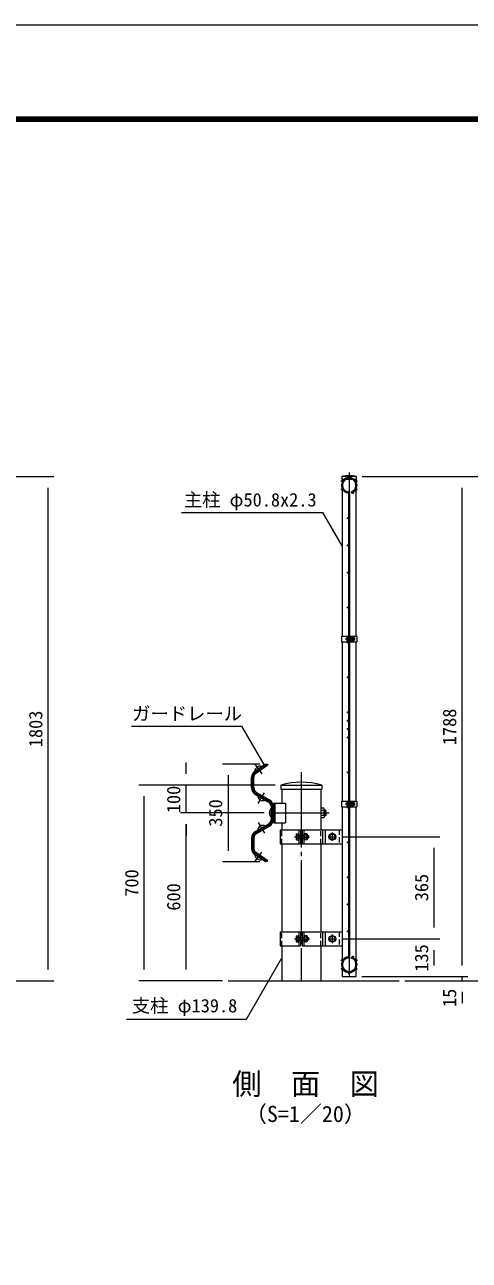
# Model space of a CAD drawing. Units: millimetres, scale not verified. Extents: x -6299 to 6301, y -4455 to 4455.
# Drawn here: x -1136 to 455, y 36 to 4455 of the extents above; entities that cross this region are included whole.
import ezdxf
from ezdxf.enums import TextEntityAlignment as Align

# ---------------------------------------------------------------- set-up
doc = ezdxf.new("R2010")
doc.units = ezdxf.units.MM
doc.header["$LTSCALE"] = 15
doc.linetypes.add('DASHED1', pattern=[1.8, 1.2, -0.6])
doc.linetypes.add('LONG_CHAIN', pattern=[21, 18, -1, 1, -1])
for name, color, linetype, lineweight in [('0-0_D-STR-TXT', 7, 'Continuous', 9), ('0-1_D-TTL', 7, 'Continuous', 9), ('0-2_D-TTL-TXT', 7, 'Continuous', 9), ('0-3_D-STR2', 7, 'Continuous', 9), ('0-4_D-STR-DIM', 7, 'Continuous', 9), ('0-5_0', 7, 'Continuous', 9), ('0-6_D-STR1', 1, 'Continuous', 9), ('0-7_D-BMK', 2, 'LONG_CHAIN', 9), ('0-8_D-STR3', 3, 'Continuous', 9), ('0-9_GR', 7, 'Continuous', 9), ('0-A_2', 7, 'Continuous', 9)]:
    doc.layers.add(name, color=color, linetype=linetype, lineweight=lineweight)
doc.styles.add('ＭＳ ゴシック', font='')
doc.styles.get('ＭＳ ゴシック').set_extended_font_data('MS Gothic')

msp = doc.modelspace()

# ---------------------------------------------------------------- linework, layer by layer
at = {"layer": '0-0_D-STR-TXT'}
for points in [[(-575.31, 2710.85), (-70.39, 2710.85), (-1.35, 2591.28)], [(-753.18, 1946.12), (-359.97, 1946.12), (-280.72, 1808.85)], [(-771.77, 898.75), (-342.31, 898.75), (-217.15, 1115.54)]]:
    msp.add_lwpolyline(points, dxfattribs=at)
at = {"layer": '0-1_D-TTL', "color": 2}
msp.add_lwpolyline([(-6299.16, 4454.97), (6300.84, 4454.97), (6300.84, -4455.03), (-6299.16, -4455.03)], close=True, dxfattribs=at)
at = {"layer": '0-1_D-TTL'}
for points in [[(-5894.16, 4124.97), (5895.84, 4124.97), (5895.84, -4125.03), (-5894.16, -4125.03)], [(-5890.41, 4121.22), (5892.09, 4121.22), (5892.09, -4121.28), (-5890.41, -4121.28)], [(-5886.66, 4117.47), (5888.34, 4117.47), (5888.34, -4117.53), (-5886.66, -4117.53)], [(-5882.91, 4113.72), (5884.59, 4113.72), (5884.59, -4113.78), (-5882.91, -4113.78)], [(-5879.16, 4109.97), (5880.84, 4109.97), (5880.84, -4110.03), (-5879.16, -4110.03)]]:
    msp.add_lwpolyline(points, close=True, dxfattribs=at)
at = {"layer": '0-3_D-STR2'}
for p, q in [((32.02, 2784.66), (33.05, 2781.21)), ((23.25, 1125.18), (23.25, 2776.91)), ((26.85, 1125.18), (26.85, 2776.91)), ((32.02, 1117.43), (33.05, 1120.88))]:
    msp.add_line(p, q, dxfattribs=at)
for centre in [(25.05, 2838.3), (-1.15, 2823.17), (-1.15, 2792.92), (51.25, 2823.17), (51.25, 2792.92), (38.36, 2780.88), (21, 2690.05), (21, 2593.05), (21, 2496.05), (21, 2371.05), (21, 2246.05), (21, 2121.05), (21, 1996.05), (21, 1966.05), (21, 1936.05), (21, 1906.05), (21, 1906.05), (21, 1781.05), (21, 1656.05), (21, 1531.05), (21, 1406.05), (21, 1309.05), (21, 1212.05), (-1.15, 1109.17), (38.36, 1121.21), (51.25, 1109.17), (-1.15, 1078.92), (25.05, 1063.8), (51.25, 1078.92)]:
    msp.add_circle(centre, 2.25, dxfattribs=at)
for centre, radius, start, end in [((25.05, 2808.05), 28, 286.60421, 260.16066), ((25.05, 2808.05), 24.4, 286.60421, 260.16066), ((19.65, 2776.91), 7.2, 0, 80.16066), ((19.65, 2776.91), 3.6, 0, 80.16066), ((25.05, 1094.05), 28, 99.83934, 73.39579), ((25.05, 1094.05), 24.4, 99.83934, 73.39579), ((19.65, 1125.18), 3.6, 279.83934, 0), ((19.65, 1125.18), 7.2, 279.83934, 0)]:
    msp.add_arc(centre, radius, start, end, dxfattribs=at)
at = {"layer": '0-4_D-STR-DIM'}
for p, q in [((-1471.27, 2839.05), (-1031.27, 2839.05)), ((71.65, 2839.05), (448.93, 2839.05)), ((71.65, 2839.05), (548.93, 2839.05)), ((-1051.27, 1076.05), (-1051.27, 2799.05)), ((428.93, 1091.05), (428.93, 2799.05)), ((-557.88, 1776.04), (-557.88, 1816.04)), ((-294.12, 1811.05), (-427.88, 1811.05)), ((-407.88, 1771.05), (-407.88, 1501.05)), ((-239.35, 1736.05), (-727.88, 1736.05)), ((-239.35, 1736.04), (-577.88, 1736.04)), ((-557.88, 1636.04), (-557.88, 1736.04)), ((-707.88, 1076.05), (-707.88, 1696.05)), ((-279.65, 1636.04), (-577.88, 1636.04)), ((-299.65, 1636.04), (-577.88, 1636.04)), ((-557.88, 1076.05), (-557.88, 1596.04)), ((-557.88, 1596.04), (-557.88, 1556.04)), ((-0.35, 1551.05), (348.93, 1551.05)), ((328.93, 1226.05), (328.93, 1511.05)), ((-294.12, 1461.05), (-427.88, 1461.05)), ((-0.35, 1186.05), (348.93, 1186.05)), ((-0.35, 1186.05), (348.93, 1186.05)), ((328.93, 1091.05), (328.93, 1146.05)), ((428.93, 1091.05), (428.93, 1131.05)), ((-1471.27, 1036.05), (-1031.27, 1036.05)), ((-427.88, 1036.05), (-727.88, 1036.05)), ((-427.88, 1036.05), (-577.88, 1036.05)), ((70.45, 1051.05), (348.93, 1051.05)), ((70.45, 1051.05), (448.93, 1051.05)), ((70.45, 1051.05), (448.93, 1051.05)), ((223.93, 1036.05), (448.93, 1036.05)), ((223.93, 1036.05), (548.93, 1036.05)), ((428.93, 1036.05), (428.93, 1051.05)), ((428.93, 996.05), (428.93, 956.05))]:
    msp.add_line(p, q, dxfattribs=at)
at = {"layer": '0-5_0'}
for p, q in [((-165.05, 1559.27), (-165.05, 1542.82)), ((-163.48, 1562), (-157.05, 1562)), ((-163.48, 1556.55), (-157.05, 1556.55)), ((-157.05, 1563.05), (-157.05, 1539.05)), ((-157.05, 1563.05), (-154.75, 1563.05)), ((-143.75, 1576.05), (-0.35, 1576.05)), ((-137.75, 1563.05), (-135.45, 1563.05)), ((-135.45, 1563.05), (-135.45, 1539.05)), ((-127.02, 1562), (-135.45, 1562)), ((-127.02, 1556.55), (-135.45, 1556.55)), ((-125.45, 1559.27), (-125.45, 1542.82)), ((-125.45, 1557.05), (-123.55, 1557.05)), ((-125.45, 1555.55), (-122.05, 1555.55)), ((-125.45, 1546.55), (-122.05, 1546.55)), ((-123.55, 1557.05), (-123.55, 1545.05)), ((-123.55, 1557.05), (-122.05, 1555.55)), ((-123.55, 1545.05), (-122.05, 1546.55)), ((-122.05, 1555.55), (-122.05, 1546.55)), ((-35.35, 1562), (-44.85, 1556.55)), ((-44.85, 1556.55), (-44.85, 1545.54)), ((-35.35, 1562), (-25.85, 1556.55)), ((-25.85, 1556.55), (-25.85, 1545.54)), ((-163.48, 1545.54), (-157.05, 1545.54)), ((-163.48, 1540.1), (-157.05, 1540.1)), ((-157.05, 1539.05), (-154.75, 1539.05)), ((-143.75, 1526.05), (-0.35, 1526.05)), ((-137.75, 1539.05), (-135.45, 1539.05)), ((-127.02, 1545.54), (-135.45, 1545.54)), ((-127.02, 1540.1), (-135.45, 1540.1)), ((-125.45, 1545.05), (-123.55, 1545.05)), ((-35.35, 1540.1), (-44.85, 1545.54)), ((-35.35, 1540.1), (-25.85, 1545.54)), ((-165.05, 1194.27), (-165.05, 1177.82)), ((-163.48, 1197), (-157.05, 1197)), ((-157.05, 1198.05), (-157.05, 1174.05)), ((-157.05, 1198.05), (-154.75, 1198.05)), ((-143.75, 1211.05), (-0.35, 1211.05)), ((-137.75, 1198.05), (-135.45, 1198.05)), ((-135.45, 1198.05), (-135.45, 1174.05)), ((-127.02, 1197), (-135.45, 1197)), ((-125.45, 1194.27), (-125.45, 1177.82)), ((-35.35, 1197), (-44.85, 1191.55)), ((-35.35, 1197), (-25.85, 1191.55)), ((-163.48, 1191.55), (-157.05, 1191.55)), ((-163.48, 1180.54), (-157.05, 1180.54)), ((-163.48, 1175.1), (-157.05, 1175.1)), ((-157.05, 1174.05), (-154.75, 1174.05)), ((-143.75, 1161.05), (-0.35, 1161.05)), ((-137.75, 1174.05), (-135.45, 1174.05)), ((-127.02, 1191.55), (-135.45, 1191.55)), ((-127.02, 1180.54), (-135.45, 1180.54)), ((-127.02, 1175.1), (-135.45, 1175.1)), ((-125.45, 1192.05), (-123.55, 1192.05)), ((-125.45, 1190.55), (-122.05, 1190.55)), ((-125.45, 1181.55), (-122.05, 1181.55)), ((-125.45, 1180.05), (-123.55, 1180.05)), ((-123.55, 1192.05), (-123.55, 1180.05)), ((-123.55, 1192.05), (-122.05, 1190.55)), ((-123.55, 1180.05), (-122.05, 1181.55)), ((-122.05, 1190.55), (-122.05, 1181.55)), ((-44.85, 1191.55), (-44.85, 1180.54)), ((-35.35, 1175.1), (-44.85, 1180.54)), ((-35.35, 1175.1), (-25.85, 1180.54)), ((-25.85, 1191.55), (-25.85, 1180.54)), ((-407.88, 1036.05), (203.93, 1036.05))]:
    msp.add_line(p, q, dxfattribs=at)
for centre, radius in [((-35.35, 1551.05), 12), ((-35.35, 1551.05), 9.5), ((-35.35, 1186.05), 12), ((-35.35, 1186.05), 9.5)]:
    msp.add_circle(centre, radius, dxfattribs=at)
for centre, radius, start, end in [((-161.91, 1559.27), 3.14, 120, 240), ((-154.63, 1551.05), 10.42, 148.12432, 211.87568), ((-128.6, 1559.27), 3.14, 300, 60), ((-135.88, 1551.05), 10.42, 328.12432, 31.87568), ((-161.91, 1542.82), 3.14, 120, 240), ((-128.6, 1542.82), 3.14, 300, 60), ((-161.91, 1194.27), 3.14, 120, 240), ((-128.6, 1194.27), 3.14, 300, 60), ((-154.63, 1186.05), 10.42, 148.12432, 211.87568), ((-161.91, 1177.82), 3.14, 120, 240), ((-135.88, 1186.05), 10.42, 328.12432, 31.87568), ((-128.6, 1177.82), 3.14, 300, 60)]:
    msp.add_arc(centre, radius, start, end, dxfattribs=at)
at = {"layer": '0-6_D-STR1'}
for p, q in [((51.65, 2839.05), (-1.55, 2839.05)), ((-1.55, 2839.05), (-1.55, 2828.05)), ((51.65, 2828.05), (-1.55, 2828.05)), ((-0.35, 2828.05), (-0.35, 2825.27)), ((50.45, 2825.27), (50.45, 2828.05)), ((51.65, 2828.05), (51.65, 2839.05)), ((-0.35, 2790.82), (-0.35, 2268.3)), ((50.45, 2268.3), (50.45, 2790.82)), ((-0.35, 2248.3), (-0.35, 1678.3)), ((50.45, 1678.3), (50.45, 2248.3)), ((-0.35, 1658.3), (-0.35, 1111.27)), ((50.45, 1111.27), (50.45, 1658.3)), ((-0.35, 1076.82), (-0.35, 1051.05)), ((50.45, 1051.05), (50.45, 1076.82)), ((-0.35, 1051.05), (50.45, 1051.05))]:
    msp.add_line(p, q, dxfattribs=at)
msp.add_arc((25.05, 2722.62), 119.43, 77.13052, 102.86948, dxfattribs=at)
at = {"layer": '0-7_D-BMK'}
for p, q in [((25.05, 2854.05), (25.05, 1051.05)), ((10.63, 2258.3), (46.37, 2258.3)), ((-313.16, 1811.79), (-287.81, 1775.57)), ((-146.25, 1782.06), (-146.25, 1036.05)), ((-300.12, 1669.98), (-278.02, 1708.27)), ((-259.65, 1636.05), (-46.54, 1636.05)), ((10.63, 1668.3), (46.37, 1668.3)), ((-300.12, 1602.11), (-278.02, 1563.83)), ((-170.05, 1551.05), (-117.05, 1551.05)), ((-50.35, 1551.05), (-20.35, 1551.05)), ((-35.35, 1566.05), (-35.35, 1536.05)), ((-313.16, 1460.3), (-287.81, 1496.52)), ((-35.35, 1201.05), (-35.35, 1171.05)), ((-170.05, 1186.05), (-117.05, 1186.05)), ((-50.35, 1186.05), (-20.35, 1186.05))]:
    msp.add_line(p, q, dxfattribs=at)
at = {"layer": '0-8_D-STR3'}
for p, q in [((-2.65, 2268.3), (23.25, 2268.3)), ((-2.65, 2268.3), (-2.65, 2248.3)), ((16.15, 2264.8), (16.15, 2251.8)), ((20.95, 2248.3), (20.95, 2268.3)), ((20.95, 2266.3), (20.95, 2250.3)), ((23.25, 2248.3), (23.25, 2268.3)), ((23.25, 2262.3), (26.85, 2262.3)), ((23.25, 2261.62), (26.85, 2261.62)), ((23.25, 2254.97), (26.85, 2254.97)), ((23.25, 2254.3), (26.85, 2254.3)), ((26.85, 2248.3), (26.85, 2268.3)), ((26.85, 2268.3), (52.75, 2268.3)), ((29.15, 2248.3), (29.15, 2268.3)), ((29.15, 2262.8), (29.54, 2265.96)), ((29.15, 2262.8), (29.15, 2253.8)), ((29.15, 2253.8), (29.54, 2250.63)), ((31.3, 2266.05), (29.64, 2266.05)), ((31.35, 2258.3), (31.35, 2266.02)), ((38.14, 2262.05), (31.35, 2262.05)), ((31.35, 2258.3), (31.35, 2250.57)), ((38.14, 2254.54), (31.35, 2254.54)), ((31.45, 2265.8), (31.4, 2265.97)), ((38.14, 2265.8), (31.45, 2265.8)), ((40.65, 2263.3), (40.65, 2253.3)), ((40.65, 2262.3), (43.95, 2262.3)), ((40.65, 2261.62), (44.27, 2261.62)), ((40.65, 2254.97), (44.27, 2254.97)), ((40.65, 2254.3), (43.95, 2254.3)), ((43.95, 2262.3), (43.95, 2254.3)), ((52.75, 2268.3), (52.75, 2248.3)), ((-2.65, 2248.3), (23.25, 2248.3)), ((26.85, 2248.3), (52.75, 2248.3)), ((31.28, 2250.55), (29.64, 2250.55)), ((38.14, 2250.79), (31.45, 2250.79)), ((-2.65, 1678.3), (23.25, 1678.3)), ((-2.65, 1678.3), (-2.65, 1658.3)), ((-2.65, 1658.3), (23.25, 1658.3)), ((16.15, 1674.8), (16.15, 1661.8)), ((20.95, 1658.3), (20.95, 1678.3)), ((20.95, 1676.3), (20.95, 1660.3)), ((23.25, 1658.3), (23.25, 1678.3)), ((23.25, 1672.3), (26.85, 1672.3)), ((23.25, 1671.62), (26.85, 1671.62)), ((23.25, 1664.97), (26.85, 1664.97)), ((23.25, 1664.3), (26.85, 1664.3)), ((26.85, 1658.3), (26.85, 1678.3)), ((26.85, 1678.3), (52.75, 1678.3)), ((26.85, 1658.3), (52.75, 1658.3)), ((29.15, 1658.3), (29.15, 1678.3)), ((29.15, 1672.8), (29.54, 1675.96)), ((29.15, 1672.8), (29.15, 1663.8)), ((29.15, 1663.8), (29.54, 1660.63)), ((31.3, 1676.05), (29.64, 1676.05)), ((31.28, 1660.55), (29.64, 1660.55)), ((31.35, 1668.3), (31.35, 1676.02)), ((38.14, 1672.05), (31.35, 1672.05)), ((31.35, 1668.3), (31.35, 1660.57)), ((38.14, 1664.54), (31.35, 1664.54)), ((31.45, 1675.8), (31.4, 1675.97)), ((38.14, 1675.8), (31.45, 1675.8)), ((38.14, 1660.79), (31.45, 1660.79)), ((40.65, 1673.3), (40.65, 1663.3)), ((40.65, 1672.3), (43.95, 1672.3)), ((40.65, 1671.62), (44.27, 1671.62)), ((40.65, 1664.97), (44.27, 1664.97)), ((40.65, 1664.3), (43.95, 1664.3)), ((43.95, 1672.3), (43.95, 1664.3)), ((52.75, 1678.3), (52.75, 1658.3))]:
    msp.add_line(p, q, dxfattribs=at)
at = {"layer": '0-8_D-STR3', "color": 4, "linetype": 'DASHED1'}
for p, q in [((-216.15, 1526.05), (-216.15, 1576.05)), ((-76.35, 1526.05), (-76.35, 1576.05)), ((-10.35, 1576.05), (-10.35, 1526.05)), ((-216.15, 1161.05), (-216.15, 1211.05)), ((-76.35, 1161.05), (-76.35, 1211.05)), ((-10.35, 1211.05), (-10.35, 1161.05))]:
    msp.add_line(p, q, dxfattribs=at)
at = {"layer": '0-8_D-STR3'}
for centre, radius, start, end in [((29.64, 2265.95), 0.1, 90, 173), ((31.3, 2265.95), 0.1, 15, 90), ((26.47, 2263.92), 5.32, 339.37322, 22.7756), ((26.47, 2252.67), 5.32, 337.2244, 20.62678), ((10.59, 2258.3), 21.19, 0, 10.20031), ((10.59, 2258.3), 21.19, 349.79969, 0), ((32.38, 2258.3), 6.87, 0, 33.09348), ((32.38, 2258.3), 6.87, 326.90652, 0), ((33.87, 2259.04), 8, 32.13463, 57.68315), ((37.13, 2263.92), 2.13, 298.45309, 61.54691), ((37.13, 2252.67), 2.13, 298.45309, 61.54691), ((36.45, 2258.3), 8.5, 331.92751, 28.07249), ((29.64, 2250.65), 0.1, 187, 270), ((31.28, 2250.65), 0.1, 270, 337.2244), ((33.87, 2257.55), 8, 302.31685, 327.86537), ((29.64, 1675.95), 0.1, 90, 173), ((29.64, 1660.65), 0.1, 187, 270), ((31.28, 1660.65), 0.1, 270, 337.2244), ((31.3, 1675.95), 0.1, 15, 90), ((26.47, 1673.92), 5.32, 339.37322, 22.7756), ((26.47, 1662.67), 5.32, 337.2244, 20.62678), ((10.59, 1668.3), 21.19, 0, 10.20031), ((10.59, 1668.3), 21.19, 349.79969, 0), ((32.38, 1668.3), 6.87, 0, 33.09348), ((32.38, 1668.3), 6.87, 326.90652, 0), ((33.87, 1669.04), 8, 32.13463, 57.68315), ((37.13, 1673.92), 2.13, 298.45309, 61.54691), ((37.13, 1662.67), 2.13, 298.45309, 61.54691), ((33.87, 1667.55), 8, 302.31685, 327.86537), ((36.45, 1668.3), 8.5, 331.92751, 28.07249)]:
    msp.add_arc(centre, radius, start, end, dxfattribs=at)
for centre, start_param, end_param in [((20.95, 2264.8), 1.5707963, 3.1415927), ((20.95, 2251.8), 3.1415927, 4.712389), ((20.95, 1674.8), 1.5707963, 3.1415927), ((20.95, 1661.8), 3.1415927, 4.712389)]:
    msp.add_ellipse(centre, major_axis=(4.8, 0), ratio=0.3125, start_param=start_param, end_param=end_param, dxfattribs=at)
at = {"layer": '0-9_GR'}
for p, q in [((-274.12, 1811.05), (-314.52, 1782.76)), ((-268.55, 1810.06), (-312.22, 1779.48)), ((-274.12, 1811.05), (-271.82, 1807.77)), ((-323.9, 1725.86), (-323.9, 1764.73)), ((-319.9, 1725.86), (-319.9, 1764.73)), ((-315.9, 1725.86), (-315.9, 1764.73)), ((-219.35, 1736.05), (-73.15, 1736.05)), ((-73.15, 1736.05), (-73.15, 1721.05)), ((-310.4, 1702.47), (-264.4, 1675.91)), ((-308.4, 1705.94), (-262.4, 1679.38)), ((-306.4, 1709.4), (-260.4, 1682.84)), ((-216.15, 1721.05), (-216.15, 1671.05)), ((-76.35, 1721.05), (-76.35, 1576.05)), ((-252.9, 1616.09), (-252.9, 1656)), ((-248.9, 1656), (-248.9, 1616.09)), ((-244.9, 1671.05), (-244.9, 1601.05)), ((-244.9, 1671.05), (-202.4, 1671.05)), ((-240.4, 1671.05), (-240.4, 1601.05)), ((-202.4, 1671.05), (-202.4, 1601.05)), ((-65.85, 1653.34), (-76.35, 1653.34)), ((-58.35, 1644.68), (-76.35, 1644.68)), ((-63.33, 1649.02), (-65.83, 1653.35)), ((-63.35, 1649.02), (-63.35, 1623.08)), ((-310.4, 1569.62), (-264.4, 1596.18)), ((-308.4, 1566.15), (-262.4, 1592.71)), ((-244.9, 1601.05), (-202.4, 1601.05)), ((-216.15, 1601.05), (-216.15, 1576.05)), ((-58.35, 1627.4), (-76.35, 1627.4)), ((-65.85, 1618.74), (-76.35, 1618.74)), ((-63.34, 1623.07), (-65.84, 1618.74)), ((-306.4, 1562.69), (-260.4, 1589.25)), ((-222.15, 1576.05), (-222.15, 1526.05)), ((-222.15, 1576.05), (-148.75, 1576.05)), ((-154.75, 1576.05), (-154.75, 1526.05)), ((-148.75, 1576.05), (-148.75, 1526.05)), ((-143.75, 1576.05), (-143.75, 1526.05)), ((-137.75, 1576.05), (-137.75, 1526.05)), ((-70.35, 1576.05), (-70.35, 1526.05)), ((-60.35, 1576.05), (-60.35, 1526.05)), ((-323.9, 1546.24), (-323.9, 1507.36)), ((-319.9, 1546.24), (-319.9, 1507.36)), ((-315.9, 1546.24), (-315.9, 1507.36)), ((-222.15, 1526.05), (-148.75, 1526.05)), ((-216.15, 1526.05), (-216.15, 1211.05)), ((-76.35, 1526.05), (-76.35, 1211.05)), ((-274.12, 1461.05), (-314.52, 1489.34)), ((-268.55, 1462.03), (-312.22, 1492.61)), ((-274.12, 1461.05), (-271.82, 1464.32)), ((-222.15, 1211.05), (-222.15, 1161.05)), ((-222.15, 1211.05), (-148.75, 1211.05)), ((-154.75, 1211.05), (-154.75, 1161.05)), ((-148.75, 1211.05), (-148.75, 1161.05)), ((-143.75, 1211.05), (-143.75, 1161.05)), ((-137.75, 1211.05), (-137.75, 1161.05)), ((-70.35, 1211.05), (-70.35, 1161.05)), ((-60.35, 1211.05), (-60.35, 1161.05)), ((-222.15, 1161.05), (-148.75, 1161.05)), ((-216.15, 1161.05), (-216.15, 1036.05)), ((-76.35, 1161.05), (-76.35, 1036.05))]:
    msp.add_line(p, q, dxfattribs=at)
at = {"layer": '0-9_GR', "color": 4, "linetype": 'DASHED1'}
for p, q in [((-154.75, 1557.05), (-137.75, 1557.05)), ((-154.75, 1545.05), (-137.75, 1545.05)), ((-154.75, 1192.05), (-137.75, 1192.05)), ((-154.75, 1180.05), (-137.75, 1180.05))]:
    msp.add_line(p, q, dxfattribs=at)
at = {"layer": '0-9_GR'}
for points in [[(-268.55, 1810.06), (-266.25, 1806.79), (-309.93, 1776.2)], [(-219.35, 1736.05), (-219.35, 1721.05), (-73.15, 1721.05)], [(-268.55, 1462.03), (-266.25, 1465.3), (-309.93, 1495.89)]]:
    msp.add_lwpolyline(points, dxfattribs=at)
for centre, radius, start, end in [((-301.9, 1764.73), 22, 125, 180), ((-301.9, 1764.73), 18, 125, 180), ((-301.9, 1764.73), 14, 125, 180), ((-292.51, 1782.28), 21.02, 73.26718, 176.7328), ((-296.9, 1725.86), 27, 180, 240), ((-296.9, 1725.86), 23, 180, 240), ((-296.9, 1725.86), 19, 180, 240), ((-146.25, 1473.86), 272.18, 74.4207, 105.5793), ((-282.11, 1701.17), 21.02, 188.26718, 291.7328), ((-275.9, 1656), 27, 0, 60), ((-275.9, 1656), 31, 0, 60), ((-275.9, 1656), 23, 0, 60), ((-239.89, 1636.05), 21.02, 128.26718, 231.7328), ((-68.36, 1649.02), 5, 299.99843, 0.00004), ((-79.53, 1636.05), 16.18, 327.72242, 32.2776), ((-282.11, 1570.92), 21.02, 68.2672, 171.73282), ((-275.9, 1616.09), 23, 300, 0), ((-275.9, 1616.09), 27, 300, 0), ((-275.9, 1616.09), 31, 300, 0), ((-68.36, 1623.08), 5, 359.99998, 60.00163), ((-296.9, 1546.24), 27, 120, 180), ((-296.9, 1546.24), 23, 120, 180), ((-296.9, 1546.24), 19, 120, 180), ((-301.9, 1507.36), 22, 180, 235), ((-301.9, 1507.36), 18, 180, 235), ((-301.9, 1507.36), 14, 180, 235), ((-292.51, 1489.81), 21.02, 183.2672, 286.73282)]:
    msp.add_arc(centre, radius, start, end, dxfattribs=at)
at = {"layer": '0-A_2'}
msp.add_line((-58.35, 1644.68), (-58.35, 1627.4), dxfattribs=at)

# ---------------------------------------------------------------- texts
at = {"layer": '0-0_D-STR-TXT', "style": 'ＭＳ ゴシック'}
for s, p in [('主柱 φ50.8x2.3', (-566.5, 2717.6)), ('ガードレール', (-751.5, 1952.87)), ('支柱 φ139.8', (-752.29, 908.55))]:
    msp.add_text(s, height=48.06, dxfattribs=at).set_placement(p, align=Align.BOTTOM_LEFT)
at = {"layer": '0-2_D-TTL-TXT', "style": 'ＭＳ ゴシック'}
for s, height, p in [('側\u3000面\u3000図', 76.98, (-393.4, 605.57)), ('（S=1／20）', 57.73, (-347.92, 513.59))]:
    msp.add_text(s, height=height, dxfattribs=at).set_placement(p, align=Align.BOTTOM_LEFT)
at = {"layer": '0-4_D-STR-DIM', "style": 'ＭＳ ゴシック'}
for s, p in [('1803', (-1058.02, 1871.3)), ('1788', (422.18, 1878.52)), ('100', (-564.63, 1635.39)), ('350', (-414.63, 1587.17)), ('700', (-714.63, 1336.55)), ('365', (322.18, 1320.32)), ('600', (-564.63, 1286.8)), ('135', (322.18, 1068.55)), ('15', (422.18, 942.3))]:
    msp.add_text(s, height=48.06, rotation=90, dxfattribs=at).set_placement(p, align=Align.BOTTOM_LEFT)

doc.saveas('drawing.dxf')
